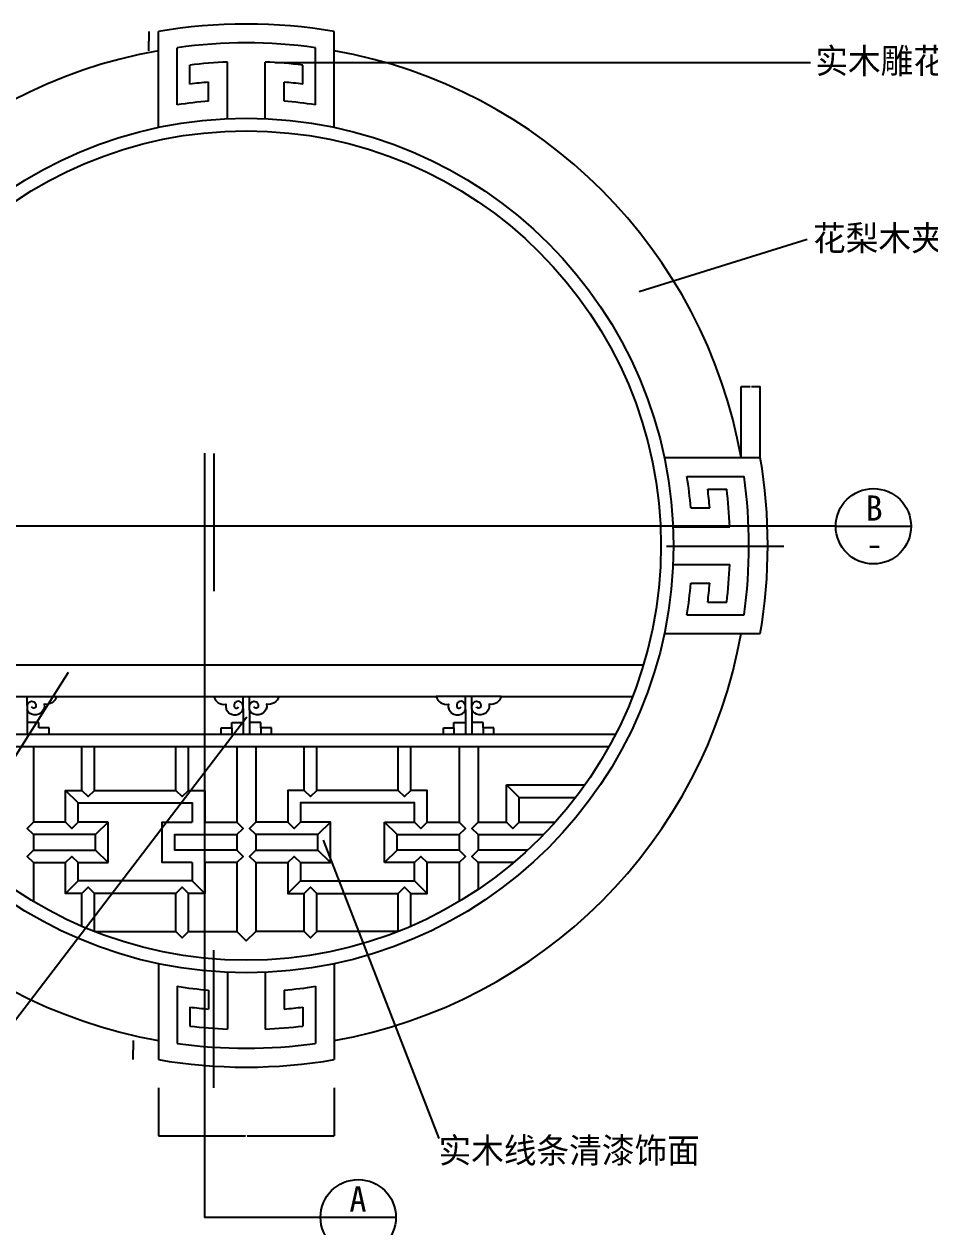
# Model space of a CAD drawing. Header units: metres. Extents: x 0 to 3549, y 0 to 4600.
# Drawn here: x 886 to 2328, y 2685 to 4600 of the extents above; entities that cross this region are included whole.
import ezdxf

# ---------------------------------------------------------------- set-up
doc = ezdxf.new("R2010")
doc.units = ezdxf.units.M
for name, color, linetype in [('3', 3, 'Continuous'), ('4', 4, 'Continuous'), ('7', 7, 'Continuous'), ('DIM', 3, 'Continuous'), ('TEXT', 3, 'Continuous')]:
    doc.layers.add(name, color=color, linetype=linetype)
doc.dimstyles.get("Standard").update_dxf_attribs({"dimtxt": 2.5, "dimasz": 2.5, "dimexe": 1.25, "dimexo": 0.625, "dimtad": 1, "dimcen": 2.5, "dimazin": 3, "dimtfac": 1, "dimtmove": 0, "dimatfit": 3})

# ---------------------------------------------------------------- blocks, each defined once
blk = doc.blocks.new('*D17')
for p, q in [((2027.66, 3909.83), (2027.66, 4022.76)), ((2027.91, 4022.76), (2041.885, 4022.76)), ((2043.885, 4022.76), (2057.86, 4022.76)), ((2058.11, 3909.83), (2058.11, 4022.76))]:
    blk.add_line(p, q)
at = {"layer": 'Defpoints'}
for p in [(2027.66, 4022.76), (2027.66, 3909.83), (2058.11, 3909.83)]:
    blk.add_point(p, dxfattribs=at)
at = {"layer": 'DIM', "insert": (2042.885, 4022.76), "char_height": 1, "attachment_point": 5}
blk.add_mtext('30', dxfattribs=at)
blk = doc.blocks.new('*D22')
for p, q in [((1100, 2906.99), (1100, 2830.53)), ((1380, 2906.99), (1380, 2830.53)), ((1100.25, 2830.53), (1238.5, 2830.53)), ((1241.5, 2830.53), (1379.75, 2830.53))]:
    blk.add_line(p, q)
at = {"layer": 'Defpoints'}
for p in [(1100, 2906.99), (1380, 2906.99), (1100, 2830.53)]:
    blk.add_point(p, dxfattribs=at)
at = {"layer": 'DIM', "insert": (1240, 2830.53), "char_height": 1, "attachment_point": 5}
blk.add_mtext('280', dxfattribs=at)
blk = doc.blocks.new('*D23')
for p, q in [((1059.93, 2982.17), (1059.93, 2966.95)), ((1059.68, 2966.95), (1059.43, 2966.95)), ((1059.93, 2951.72), (1059.93, 2966.95)), ((1059.93, 2966.95), (1059.93, 2966.95)), ((1060.18, 2966.95), (1060.43, 2966.95))]:
    blk.add_line(p, q)
at = {"layer": 'Defpoints'}
for p in [(1059.93, 2982.17), (1059.93, 2966.95), (1059.93, 2951.72)]:
    blk.add_point(p, dxfattribs=at)
at = {"layer": '3', "insert": (1059.93, 2968.075), "char_height": 1, "attachment_point": 5}
blk.add_mtext('30 ', dxfattribs=at)
blk = doc.blocks.new('*D29')
for p, q in [((1084.97, 4587.94), (1084.97, 4572.71)), ((1084.72, 4572.71), (1084.47, 4572.71)), ((1084.97, 4557.48), (1084.97, 4572.71)), ((1084.97, 4572.71), (1084.97, 4572.71)), ((1085.22, 4572.71), (1085.47, 4572.71))]:
    blk.add_line(p, q)
at = {"layer": 'Defpoints'}
for p in [(1084.97, 4587.94), (1084.97, 4572.71), (1084.97, 4557.48)]:
    blk.add_point(p, dxfattribs=at)
at = {"layer": 'DIM', "insert": (1084.97, 4573.835), "char_height": 1, "attachment_point": 5}
blk.add_mtext('30 ', dxfattribs=at)

msp = doc.modelspace()

# ---------------------------------------------------------------- linework, layer by layer
at = {"layer": '3'}
for p, q in [((2178.16, 3800.53), (392.65, 3800.53)), ((1674.08, 3369.04), (1654.08, 3389.04)), ((972.31, 3360.29), (952.31, 3380.29)), ((1019.87, 3329.81), (999.87, 3309.81)), ((1373.73, 3329.81), (1353.73, 3309.81)), ((1480.14, 3309.81), (1460.14, 3329.81)), ((999.87, 3285.21), (1019.87, 3265.21)), ((1373.73, 3265.21), (1353.73, 3285.21)), ((1480.14, 3285.21), (1460.14, 3265.21)), ((972.31, 3236.04), (952.31, 3216.04)), ((1173.84, 3216.04), (1153.84, 3236.04)), ((1326.17, 3236.04), (1306.17, 3216.04)), ((1527.7, 3216.04), (1507.7, 3236.04))]:
    msp.add_line(p, q, dxfattribs=at)
for points in [[(978.24, 3380.29), (988.24, 3370.29), (998.24, 3380.29)], [(1127.9, 3380.29), (1137.9, 3370.29), (1147.9, 3380.29)], [(1332.1, 3380.29), (1342.1, 3370.29), (1352.1, 3380.29)], [(1481.77, 3380.29), (1491.77, 3370.29), (1501.77, 3380.29)], [(901.14, 3309.81), (891.14, 3319.81), (901.14, 3329.81)], [(952.31, 3329.81), (962.31, 3319.81), (972.31, 3329.81)], [(1225, 3309.81), (1235, 3319.81), (1225, 3329.81)], [(1255, 3309.81), (1245, 3319.81), (1255, 3329.81)], [(1306.17, 3329.81), (1316.17, 3319.81), (1326.17, 3329.81)], [(1507.7, 3329.81), (1517.7, 3319.81), (1527.7, 3329.81)], [(1578.87, 3309.81), (1588.87, 3319.81), (1578.87, 3329.81)], [(1608.87, 3309.81), (1598.87, 3319.81), (1608.87, 3329.81)], [(1674.08, 3329.81), (1664.08, 3319.81), (1654.08, 3329.81)], [(901.14, 3265.21), (891.14, 3275.21), (901.14, 3285.21)], [(952.31, 3265.21), (962.31, 3275.21), (972.31, 3265.21)], [(1225, 3265.21), (1235, 3275.21), (1225, 3285.21)], [(1255, 3265.21), (1245, 3275.21), (1255, 3285.21)], [(1306.17, 3265.21), (1316.17, 3275.21), (1326.17, 3265.21)], [(1507.7, 3265.21), (1517.7, 3275.21), (1527.7, 3265.21)], [(1578.87, 3265.21), (1588.87, 3275.21), (1578.87, 3285.21)], [(1608.87, 3265.21), (1598.87, 3275.21), (1608.87, 3285.21)], [(978.24, 3216.04), (988.24, 3226.04), (998.24, 3216.04)], [(1127.9, 3216.04), (1137.9, 3226.04), (1147.9, 3216.04)], [(1332.1, 3216.04), (1342.1, 3226.04), (1352.1, 3216.04)], [(1481.77, 3216.04), (1491.77, 3226.04), (1501.77, 3216.04)], [(1127.9, 3155.7), (1137.9, 3145.7), (1147.9, 3155.7)], [(1225, 3155.7), (1240, 3140.7), (1255, 3155.7)], [(1332.1, 3155.7), (1342.1, 3145.7), (1352.1, 3155.7)]]:
    msp.add_lwpolyline(points, dxfattribs=at)
at = {"layer": '4'}
for p, q in [((1100, 4435.26), (1100, 4587.94)), ((1380, 4435.26), (1380, 4587.94)), ((1905.44, 3909.83), (2058.11, 3909.83)), ((1905.44, 3629.83), (2058.11, 3629.83)), ((607.94, 3579.83), (1872.06, 3579.83)), ((937.68, 3529.83), (1188.08, 3529.83)), ((1291.54, 3529.83), (1542.33, 3529.83)), ((1645.79, 3529.83), (1854.82, 3529.83)), ((891.14, 3508.81), (891.14, 3488.43)), ((1235, 3510.54), (1235, 3488.43)), ((1245, 3508.81), (1245, 3488.43)), ((1588.87, 3508.81), (1588.87, 3488.43)), ((1598.87, 3510.54), (1598.87, 3488.43)), ((909.47, 3488.43), (891.14, 3488.43)), ((909.47, 3479.81), (909.47, 3488.43)), ((1216.68, 3488.43), (1235, 3488.43)), ((1216.68, 3479.81), (1216.68, 3488.43)), ((1263.33, 3488.43), (1245, 3488.43)), ((1263.33, 3479.81), (1263.33, 3488.43)), ((1570.54, 3479.81), (1570.54, 3488.43)), ((1570.54, 3488.43), (1588.87, 3488.43)), ((1617.19, 3488.43), (1598.87, 3488.43)), ((1617.19, 3479.81), (1617.19, 3488.43)), ((926.14, 3479.81), (909.47, 3479.81)), ((926.14, 3469.83), (926.14, 3479.81)), ((926.14, 3469.83), (1200, 3469.83)), ((1200, 3469.83), (1200, 3479.81)), ((1200, 3479.81), (1216.68, 3479.81)), ((1280, 3479.81), (1263.33, 3479.81)), ((1280, 3469.83), (1280, 3479.81)), ((1280, 3469.83), (1553.87, 3469.83)), ((1553.87, 3469.83), (1553.87, 3479.81)), ((1553.87, 3479.81), (1570.54, 3479.81)), ((1633.87, 3479.81), (1617.19, 3479.81)), ((1633.87, 3469.83), (1633.87, 3479.81)), ((1633.87, 3469.83), (1827.88, 3469.83)), ((1100, 3104.4), (1100, 2951.72)), ((1380, 3104.4), (1380, 2951.72))]:
    msp.add_line(p, q, dxfattribs=at)
for points in [[(937.68, 3529.83, -0.39), (918.44, 3517.24, -0.6), (898.24, 3501.64, -0.24), (891.14, 3508.81)], [(1188.08, 3529.83, 0.39), (1207.32, 3517.24, 0.6), (1227.52, 3501.64, 0.29), (1235, 3510.54)], [(1291.54, 3529.83, -0.39), (1272.3, 3517.24, -0.6), (1252.1, 3501.64, -0.24), (1245, 3508.81)], [(1542.33, 3529.83, 0.39), (1561.57, 3517.24, 0.6), (1581.77, 3501.64, 0.24), (1588.87, 3508.81)], [(1645.79, 3529.83, -0.39), (1626.56, 3517.24, -0.6), (1606.35, 3501.64, -0.29), (1598.87, 3510.54)]]:
    msp.add_lwpolyline(points, format="xyb", dxfattribs=at)
msp.add_circle((1240, 3769.83), 660, dxfattribs=at)
for radius, start, end in [(830, 80.29, 99.71), (800, 100.08, 169.92), (800, 10.08, 79.92), (830, 350.29, 9.71), (800, 190.08, 259.92), (800, 280.08, 349.92), (830, 260.29, 279.71)]:
    msp.add_arc((1240, 3769.83), radius, start, end, dxfattribs=at)
at = {"layer": '7'}
for p, q in [((1130, 4471.26), (1130, 4562.23)), ((1350, 4471.26), (1350, 4562.23)), ((1210, 4449.17), (1210, 4539.24)), ((1270, 4449.17), (1270, 4539.24)), ((1150, 4504.34), (1150, 4534.55)), ((1330, 4504.34), (1330, 4534.55)), ((1180, 4477.29), (1180, 4507.39)), ((1300, 4477.29), (1300, 4507.39)), ((1941.43, 3879.83), (2032.41, 3879.83)), ((1974.51, 3859.83), (2004.73, 3859.83)), ((1947.46, 3829.83), (1977.57, 3829.83)), ((1919.34, 3799.83), (2009.42, 3799.83)), ((1919.34, 3739.83), (2009.42, 3739.83)), ((1947.46, 3709.83), (1977.57, 3709.83)), ((1974.51, 3679.83), (2004.73, 3679.83)), ((1941.43, 3659.83), (2032.41, 3659.83)), ((834.21, 3529.83), (937.68, 3529.83)), ((891.14, 3515.31), (891.14, 3529.83)), ((1188.08, 3529.83), (1291.54, 3529.83)), ((1235, 3510.54), (1235, 3529.83)), ((1245, 3508.81), (1245, 3529.83)), ((1645.79, 3529.83), (1542.33, 3529.83)), ((1588.87, 3508.81), (1588.87, 3529.83)), ((1598.87, 3510.54), (1598.87, 3529.83)), ((891.14, 3515.31), (891.14, 3508.81)), ((891.14, 3488.43), (891.14, 3469.83)), ((1234.72, 3488.43), (1234.72, 3469.83)), ((1245, 3488.43), (1245, 3469.83)), ((1588.87, 3488.43), (1588.87, 3469.83)), ((1598.87, 3488.43), (1598.87, 3469.83)), ((846.14, 3469.83), (926.14, 3469.83)), ((1200, 3469.83), (1280, 3469.83)), ((1216.68, 3479.81), (1216.68, 3469.83)), ((1263.33, 3479.81), (1263.33, 3469.83)), ((1553.87, 3469.83), (1633.87, 3469.83)), ((1570.54, 3479.81), (1570.54, 3469.83)), ((1617.19, 3479.81), (1617.19, 3469.83)), ((662.77, 3449.83), (1817.24, 3449.83)), ((901.14, 3449.83), (901.14, 3329.81)), ((978.24, 3380.29), (978.24, 3449.83)), ((998.24, 3380.29), (998.24, 3449.83)), ((1127.9, 3380.29), (1127.9, 3449.83)), ((1147.9, 3380.29), (1147.9, 3449.83)), ((1225, 3449.83), (1225, 3329.81)), ((1255, 3449.83), (1255, 3329.81)), ((1332.1, 3380.29), (1332.1, 3449.83)), ((1352.1, 3380.29), (1352.1, 3449.83)), ((1481.77, 3380.29), (1481.77, 3449.83)), ((1501.77, 3380.29), (1501.77, 3449.83)), ((1578.87, 3449.83), (1578.87, 3329.81)), ((1608.87, 3449.83), (1608.87, 3329.81)), ((1654.08, 3389.04), (1779.07, 3389.04)), ((1654.08, 3329.81), (1654.08, 3389.04)), ((1674.08, 3369.04), (1764.38, 3369.04)), ((1674.08, 3329.81), (1674.08, 3369.04)), ((952.31, 3329.81), (901.14, 3329.81)), ((1019.87, 3329.81), (972.31, 3329.81)), ((1019.87, 3265.21), (1019.87, 3329.81)), ((1460.14, 3329.81), (1507.7, 3329.81)), ((1460.14, 3265.21), (1460.14, 3329.81)), ((1527.7, 3329.81), (1578.87, 3329.81)), ((1608.87, 3329.81), (1654.08, 3329.81)), ((1674.08, 3329.81), (1731.92, 3329.81)), ((999.87, 3309.81), (901.14, 3309.81)), ((901.14, 3309.81), (901.14, 3285.21)), ((999.87, 3285.21), (999.87, 3309.81)), ((1225, 3309.81), (1225, 3285.21)), ((1255, 3309.81), (1255, 3285.21)), ((1480.14, 3309.81), (1578.87, 3309.81)), ((1480.14, 3285.21), (1480.14, 3309.81)), ((1578.87, 3309.81), (1578.87, 3285.21)), ((1608.87, 3309.81), (1713.27, 3309.81)), ((1608.87, 3309.81), (1608.87, 3285.21)), ((901.14, 3285.21), (999.87, 3285.21)), ((1578.87, 3285.21), (1480.14, 3285.21)), ((1688.04, 3285.21), (1608.87, 3285.21)), ((901.14, 3265.21), (952.31, 3265.21)), ((901.14, 3265.21), (901.14, 3203.46)), ((972.31, 3265.21), (1019.87, 3265.21)), ((1225, 3265.21), (1225, 3155.7)), ((1255, 3265.21), (1255, 3155.7)), ((1507.7, 3265.21), (1460.14, 3265.21)), ((1578.87, 3265.21), (1527.7, 3265.21)), ((1578.87, 3265.21), (1578.87, 3203.46)), ((1665.39, 3265.21), (1608.87, 3265.21)), ((1608.87, 3265.21), (1608.87, 3222.53)), ((978.24, 3163.96), (978.24, 3216.04)), ((998.24, 3155.7), (998.24, 3216.04)), ((1127.9, 3155.7), (1127.9, 3216.04)), ((1147.9, 3155.7), (1147.9, 3216.04)), ((1332.1, 3155.7), (1332.1, 3216.04)), ((1352.1, 3155.7), (1352.1, 3216.04)), ((1481.77, 3155.7), (1481.77, 3216.04)), ((1501.77, 3163.96), (1501.77, 3216.04)), ((998.24, 3155.7), (1127.9, 3155.7)), ((1147.9, 3155.7), (1225, 3155.7)), ((1332.1, 3155.7), (1255, 3155.7)), ((1481.77, 3155.7), (1352.1, 3155.7)), ((1210, 3090.49), (1210, 3000.41)), ((1270, 3090.49), (1270, 3000.41)), ((1130, 3068.4), (1130, 2977.43)), ((1350, 3068.4), (1350, 2977.43)), ((1180, 3062.37), (1180, 3032.27)), ((1300, 3062.37), (1300, 3032.27)), ((1150, 3035.32), (1150, 3005.11)), ((1330, 3035.32), (1330, 3005.11))]:
    msp.add_line(p, q, dxfattribs=at)
for points in [[(891.14, 3515.31, -0.14), (894.54, 3520.43, -0.72), (905.11, 3514.49, -0.79), (898.24, 3513.11)], [(1235, 3513.58, 0.19), (1231.21, 3520.43, 0.72), (1220.64, 3514.49, 0.79), (1227.52, 3513.11)], [(1245, 3515.31, -0.14), (1248.41, 3520.43, -0.72), (1258.98, 3514.49, -0.79), (1252.1, 3513.11)], [(1588.87, 3515.31, 0.14), (1585.46, 3520.43, 0.72), (1574.89, 3514.49, 0.79), (1581.77, 3513.11)], [(1598.87, 3513.58, -0.19), (1602.66, 3520.43, -0.72), (1613.23, 3514.49, -0.79), (1606.35, 3513.11)]]:
    msp.add_lwpolyline(points, format="xyb", dxfattribs=at)
for points in [[(952.31, 3329.81), (952.31, 3380.29), (978.24, 3380.29)], [(998.24, 3380.29), (1127.9, 3380.29)], [(1147.9, 3380.29), (1173.84, 3380.29), (1173.84, 3329.81)], [(1332.1, 3380.29), (1306.17, 3380.29), (1306.17, 3329.81)], [(1481.77, 3380.29), (1352.1, 3380.29)], [(1527.7, 3329.81), (1527.7, 3380.29), (1501.77, 3380.29)], [(972.31, 3329.81), (972.31, 3360.29), (1153.84, 3360.29), (1153.84, 3329.81)], [(1507.7, 3329.81), (1507.7, 3360.29), (1326.17, 3360.29), (1326.17, 3329.81)], [(1153.84, 3265.21), (1106.27, 3265.21), (1106.27, 3329.81), (1153.84, 3329.81)], [(1173.84, 3329.81), (1225, 3329.81)], [(1306.17, 3329.81), (1255, 3329.81)], [(1326.17, 3265.21), (1373.73, 3265.21), (1373.73, 3329.81), (1326.17, 3329.81)], [(1225, 3285.21), (1126.27, 3285.21), (1126.27, 3309.81), (1225, 3309.81)], [(1255, 3285.21), (1353.73, 3285.21), (1353.73, 3309.81), (1255, 3309.81)], [(978.24, 3216.04), (952.31, 3216.04), (952.31, 3265.21)], [(1153.84, 3265.21), (1153.84, 3236.04), (972.31, 3236.04), (972.31, 3265.21)], [(1173.84, 3265.21), (1173.84, 3216.04), (1147.9, 3216.04)], [(1225, 3265.21), (1173.84, 3265.21)], [(1255, 3265.21), (1306.17, 3265.21)], [(1306.17, 3265.21), (1306.17, 3216.04), (1332.1, 3216.04)], [(1326.17, 3265.21), (1326.17, 3236.04), (1507.7, 3236.04), (1507.7, 3265.21)], [(1501.77, 3216.04), (1527.7, 3216.04), (1527.7, 3265.21)], [(1127.9, 3216.04), (998.24, 3216.04)], [(1352.1, 3216.04), (1481.77, 3216.04)]]:
    msp.add_lwpolyline(points, dxfattribs=at)
msp.add_circle((1240, 3769.83), 680, dxfattribs=at)
for radius, start, end in [(800, 82.1, 97.9), (770, 92.23, 96.71), (770, 83.29, 87.77), (740, 94.65, 96.99), (740, 83.01, 85.35), (710, 94.85, 98.91), (710, 81.09, 85.15), (710, 4.85, 8.91), (800, 352.1, 7.9), (740, 4.65, 6.99), (770, 2.23, 6.71), (770, 353.29, 357.77), (710, 351.09, 355.15), (740, 353.01, 355.35), (710, 261.09, 265.15), (710, 274.85, 278.91), (740, 263.01, 265.35), (740, 274.65, 276.99), (770, 263.29, 267.77), (770, 272.23, 276.71), (800, 262.1, 277.9)]:
    msp.add_arc((1240, 3769.83), radius, start, end, dxfattribs=at)
at = {"layer": 'DIM'}
for points in [[(1173.62, 3916.91), (1173.62, 2700.82), (1358.08, 2700.82)], [(1188.31, 3916.56), (1188.31, 3697.4)], [(2178.16, 3800.53), (2298.16, 3800.53)], [(1908.83, 3769.16), (2095.47, 3769.16)], [(1188.31, 2906.95), (1188.31, 3126.11)], [(1358.08, 2700.82), (1478.08, 2700.82)]]:
    msp.add_lwpolyline(points, dxfattribs=at)
for centre in [(2238.16, 3800.53), (1418.08, 2700.82)]:
    msp.add_circle(centre, 60, dxfattribs=at)

# ---------------------------------------------------------------- texts
for s, p in [('B', (2225.72, 3809.6)), ('-', (2226.37, 3752.48)), ('A', (1404.08, 2709.89))]:
    msp.add_text(s, height=40, dxfattribs=at).set_placement(p)
at = {"layer": 'TEXT'}
for s, p in [('实木雕花清漆饰面', (2145.66, 4521.23)), ('花梨木夹板清漆饰面 ', (2142.02, 4239.17)), ('实木线条清漆饰面', (1545.93, 2787.27))]:
    msp.add_text(s, height=40, dxfattribs=at).set_placement(p)

# ---------------------------------------------------------------- dimensions: what is measured, and where the dimension line sits
at = {"layer": '3'}
dim = msp.add_linear_dim(base=(1059.93, 2966.95), p1=(1059.93, 2982.17), p2=(1059.93, 2951.72), text='30 ', dimstyle='Standard', dxfattribs=at)
dim.commit()
dim.dimension.update_dxf_attribs({"geometry": '*D23', "text_midpoint": (1059.93, 2968.075)})
at = {"layer": 'DIM'}
for base, p1, p2, text, picture, middle in [((1084.97, 4572.71), (1084.97, 4557.48), (1084.97, 4587.94), '30 ', '*D29', (1084.97, 4573.835)), ((2027.66, 4022.76), (2027.66, 3909.83), (2058.11, 3909.83), '30', '*D17', (2042.885, 4022.76))]:
    dim = msp.add_linear_dim(base=base, p1=p1, p2=p2, text=text, dimstyle='Standard', dxfattribs=at)
    dim.commit()
    dim.dimension.update_dxf_attribs({"geometry": picture, "text_midpoint": middle})
dim = msp.add_linear_dim(base=(1100, 2830.53), p1=(1100, 2906.99), p2=(1380, 2906.99), dimstyle='Standard', dxfattribs=at)
dim.commit()
dim.dimension.update_dxf_attribs({"geometry": '*D22', "text_midpoint": (1240, 2830.53)})

# ---------------------------------------------------------------- leaders
at = {"layer": '3'}
for points in [[(956.55, 3567.8), (529.8, 2895.76)], [(1241.05, 3496.72), (675.29, 2756.83)]]:
    msp.add_leader(points, dimstyle='Standard', dxfattribs=at)
at = {"layer": 'DIM'}
for points in [[(1286.09, 4538.45), (2138.24, 4538.45)], [(1865.45, 4174.01), (2132.54, 4257.63)], [(1362.2, 3301.26), (1546.16, 2826)]]:
    msp.add_leader(points, dimstyle='Standard', dxfattribs=at)

doc.saveas('drawing.dxf')
